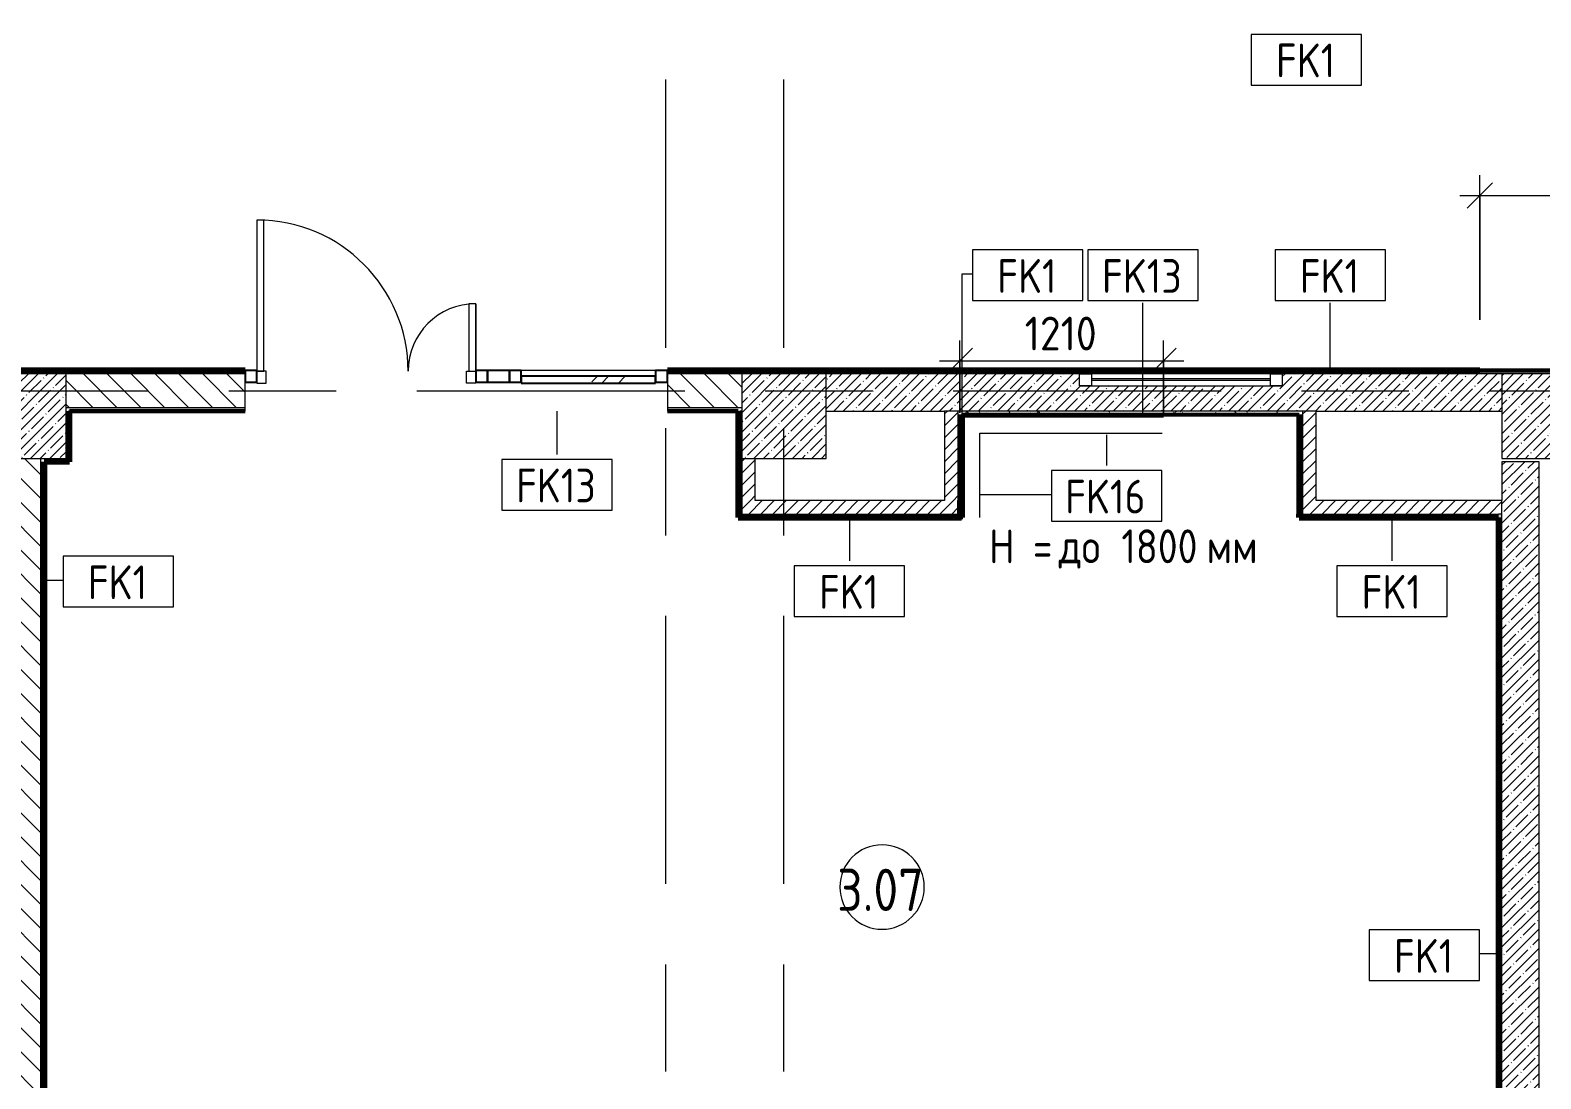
# Model space of a CAD drawing. Header units: millimetres. Extents: x 35524 to 235479, y -8553 to 29000.
# Drawn here: x 56698 to 65640, y 3726 to 9935 of the extents above; entities that cross this region are included whole.
import ezdxf

# ---------------------------------------------------------------- set-up
doc = ezdxf.new("R2010")
doc.units = ezdxf.units.MM
doc.linetypes.add('Осевая', pattern=[3175, 635, -476.25, 1587.5, -476.25])
for name, color, linetype, lineweight in [('A-ANNO-DIMS', 7, 'Continuous', 9), ('A-ANNO-DIMS-100', 7, 'Continuous', 9), ('A-AREA-IDEN', 7, 'Continuous', 9), ('A-DETL-2', 7, 'Continuous', 13), ('A-DETL-GENF', 7, 'Continuous', 9), ('A-DOOR', 7, 'Continuous', 9), ('A-GLAZ', 7, 'Continuous', 9), ('A-GLAZ-1', 7, 'Continuous', 13), ('A-GLAZ-CURT', 7, 'Continuous', 9), ('A-GLAZ-CURT-1', 7, 'Continuous', 25), ('A-GLAZ-CWMG', 7, 'Continuous', 9), ('A-GLAZ-CWMG-1', 7, 'Continuous', 25), ('A-WALL', 7, 'Continuous', 9), ('A-WALL-IDEN', 7, 'Continuous', 9), ('I-WALL', 7, 'Continuous', 9), ('S-COLS', 7, 'Continuous', 9), ('Оси-2', 7, 'Осевая', 9)]:
    doc.layers.add(name, color=color, linetype=linetype, lineweight=lineweight)
for name, color, linetype, lineweight, true_color in [('A-WALL-3', 7, 'Continuous', 9, 0xff80c0), ('A-WALL-4', 5, 'Continuous', 9, 0x0000ff), ('G-ANNO-TEXT-1', 7, 'Continuous', 9, 0x3c3c3c), ('I-WALL-11', 7, 'Continuous', 53, 0xff80c0), ('I-WALL-21', 1, 'Continuous', 53, 0xff0000), ('I-WALL-3', 1, 'Continuous', 9, 0xff0000), ('I-WALL-4', 7, 'Continuous', 9, 0xc0c0c0), ('I-WALL-6', 5, 'Continuous', 53, 0x0000ff), ('I-WALL-8', 7, 'Continuous', 80, 0xff80c0)]:
    doc.layers.add(name, color=color, linetype=linetype, lineweight=lineweight, true_color=true_color)
doc.styles.add('GOST Common_1', font='GOST_Common.ttf', dxfattribs={"width": 0.9, "height": 250})
doc.styles.add('GOST Common_2', font='GOST_Common.ttf', dxfattribs={"width": 0.9, "height": 200})
doc.styles.add('ISOCPEUR', font='isocpeur.ttf', dxfattribs={"width": 0.9, "height": 250})
doc.styles.add('ISOCPEUR_1', font='isocpeur.ttf', dxfattribs={"width": 0.9, "height": 200})
doc.dimstyles.new('ISO-2_0_0_9К_Средний_округл2', dxfattribs={"dimscale": 304.8, "dimtxt": 199.196235, "dimasz": 0.492126, "dimexe": 0.393701, "dimexo": 0, "dimgap": 0, "dimtad": 1, "dimdec": 0, "dimrnd": 10, "dimzin": 0, "dimdsep": 46, "dimtxsty": 'ISOCPEUR_1', "dimblk1": 'OBLIQUE', "dimblk2": 'OBLIQUE', "dimsah": 1, "dimcen": 0.09, "dimdle": 0.393701, "dimazin": 0, "dimtfac": 1, "dimtdec": 4, "dimtix": 1, "dimtmove": 0, "dimatfit": 3, "dimfxl": 1, "dimtvp": 1, "dimtolj": 1, "dimtzin": 0, "dimarcsym": 2})
doc.dimstyles.new('ISO-2_5_0_9К_БОЛЬШОЙ_1', dxfattribs={"dimscale": 304.8, "dimtxt": 248.995294, "dimasz": 0.492126, "dimexe": 0.393701, "dimexo": 0.984252, "dimgap": 0, "dimtad": 1, "dimdec": 0, "dimrnd": 10, "dimzin": 0, "dimdsep": 46, "dimtxsty": 'ISOCPEUR', "dimblk1": 'OBLIQUE', "dimblk2": 'OBLIQUE', "dimsah": 1, "dimcen": 0.09, "dimdle": 0.393701, "dimazin": 0, "dimtfac": 1, "dimtdec": 4, "dimtix": 1, "dimtmove": 0, "dimatfit": 3, "dimfxl": 1, "dimtvp": 1, "dimtolj": 1, "dimtzin": 0, "dimarcsym": 2})
pattern_1 = [(45, (0, 0), (-57.02463, 57.02463), []), (45, (57.025, 0), (-57.02463, 57.02463), [100.806, -20.161, 3.353, -16.808])]
pattern_2 = [(135, (0, 0), (-70.71068, -70.71068), [])]
pattern_3 = [(45, (0, 0), (-35.35534, 35.35534), [])]
pattern_4 = [(0, (0, 0), (121.92, 30.48), [10.058, -81.382, 10.058, -81.382, -487.68]), (0, (0, 0), (121.92, 30.48), [-182.88, 10.058, -172.822, 10.058, -81.382, -213.36]), (0, (0, 0), (121.92, 30.48), [-457.2, 10.058, -50.902, 10.058, -142.342]), (120, (45.72, 15.24), (-87.356454, 90.345817), [10.058, -81.382, 10.058, -81.382, -487.68]), (120, (45.72, 15.24), (-87.356454, 90.345817), [-182.88, 10.058, -172.822, 10.058, -81.382, -213.36]), (120, (45.72, 15.24), (-87.356454, 90.345817), [-457.2, 10.058, -50.902, 10.058, -142.342]), (240, (60.96, 76.2), (-34.563546, -120.825817), [10.058, -81.382, 10.058, -81.382, -487.68]), (240, (60.96, 76.2), (-34.563546, -120.825817), [-182.88, 10.058, -172.822, 10.058, -81.382, -213.36]), (240, (60.96, 76.2), (-34.563546, -120.825817), [-457.2, 10.058, -50.902, 10.058, -142.342])]

# ---------------------------------------------------------------- blocks, each defined once
blk = doc.blocks.new('BSC_Колонна _Прямоугольная - 500х500-V4-План отделки стен 3 этажа в осях 12-23')
at = {"layer": 'S-COLS'}
h = blk.add_hatch(dxfattribs=at)
h.set_pattern_fill('FP_5', color=256, style=0, pattern_type=2)
h.set_pattern_definition([(45, (-61160, -7650), (-57.02463, 57.02463), []), (45, (-61102.975, -7650), (-57.02463, 57.02463), [100.806, -20.161, 3.353, -16.808])])
h.paths.add_polyline_path([(-250, -250), (250, -250), (250, 250), (-250, 250)])
for p, q in [((250, 250), (-250, 250)), ((-250, 250), (-250, -250)), ((250, -250), (250, 250)), ((-250, -250), (250, -250))]:
    blk.add_line(p, q, dxfattribs=at)
blk = doc.blocks.new('BSC_Колонна _Прямоугольная - 500х500-V13-План отделки стен 3 этажа в осях 12-23')
at = {"layer": 'S-COLS'}
h = blk.add_hatch(dxfattribs=at)
h.set_pattern_fill('FP_14', color=256, style=0, pattern_type=2)
h.set_pattern_definition([(45, (-65660, -7650), (-57.02463, 57.02463), []), (45, (-65602.975, -7650), (-57.02463, 57.02463), [100.806, -20.161, 3.353, -16.808])])
h.paths.add_polyline_path([(-250, -250), (250, -250), (250, 22), (220, 22), (220, 30), (250, 30), (250, 250), (-250, 250), (-250, 30)])
for p, q in [((220, 250), (-250, 250)), ((-250, 250), (-250, -250)), ((250, -250), (250, 22)), ((-250, -250), (250, -250))]:
    blk.add_line(p, q, dxfattribs=at)
blk = doc.blocks.new('BSC_Колонна _Прямоугольная - 500х500-V17-План отделки стен 3 этажа в осях 12-23')
at = {"layer": 'S-COLS'}
h = blk.add_hatch(dxfattribs=at)
h.set_pattern_fill('FP_26', color=256, style=0, pattern_type=2)
h.set_pattern_definition([(45, (-56660, -7650), (-57.02463, 57.02463), []), (45, (-56602.975, -7650), (-57.02463, 57.02463), [100.806, -20.161, 3.353, -16.808])])
h.paths.add_polyline_path([(-250, -250), (250, -250), (250, 250), (-250, 250)])
for p, q in [((250, 250), (-250, 250)), ((-250, 250), (-250, -250)), ((250, -250), (250, 250)), ((-250, -250), (250, -250))]:
    blk.add_line(p, q, dxfattribs=at)
blk = doc.blocks.new('Прямоугольный импост - 50 x 70 мм-31700031-План отделки стен 3 этажа в осях 12-23')
at = {"layer": 'A-GLAZ-CWMG-1'}
for p, q in [((-70, 35), (0, 35)), ((-70, -35), (-70, 35)), ((0, 35), (0, -35)), ((0, -35), (-70, -35))]:
    blk.add_line(p, q, dxfattribs=at)
blk = doc.blocks.new('Дверь_Витражная_остекление_ - ДВН_ДАО_Главный вход_1200 в свету-31742133-План отделки стен 3 этажа в осях 12-23')
at = {"layer": 'A-DETL-GENF'}
for p, q in [((-607.5, 925), (-647.5, 925)), ((-647.5, 925), (-647.5, 35)), ((-607.5, 30), (-607.5, 925)), ((647.5, 430), (607.5, 430)), ((607.5, 430), (607.5, 30)), ((647.5, 35), (647.5, 430)), ((-647.5, 30), (-607.5, 30)), ((-592.5, 30), (-647.5, 30)), ((-592.5, -40), (-592.5, 30)), ((592.5, -40), (592.5, 30)), ((592.5, 30), (647.5, 30)), ((607.5, 30), (647.5, 30)), ((-647.5, -35), (-647.5, -40)), ((-647.5, -40), (-592.5, -40)), ((647.5, -40), (592.5, -40)), ((647.5, -35), (647.5, -40))]:
    blk.add_line(p, q, dxfattribs=at)
at = {"layer": 'A-DOOR'}
for p, q in [((-647.5, 925), (-647.5, 35)), ((647.5, 430), (647.5, 35))]:
    blk.add_line(p, q, dxfattribs=at)
for centre, radius, start, end in [((-647.5, 30), 895, 360, 90), ((647.5, 30), 400, 90, 180)]:
    blk.add_arc(centre, radius, start, end, dxfattribs=at)
blk = doc.blocks.new('Системная панель - Стемалит - 40мм-32257327-План отделки стен 3 этажа в осях 12-23')
at = {"layer": 'A-GLAZ-CURT-1'}
for p, q in [((65, 35), (-65, 35)), ((-65, 35), (-65, -35)), ((65, -35), (65, 35)), ((-65, -35), (65, -35))]:
    blk.add_line(p, q, dxfattribs=at)
blk = doc.blocks.new('Прямоугольный импост - 50 x 70 мм-31687886-План отделки стен 3 этажа в осях 12-23')
at = {"layer": 'A-GLAZ-CWMG-1'}
for p, q in [((-35, 35), (35, 35)), ((-35, -35), (-35, 35)), ((35, 35), (35, -35)), ((35, -35), (-35, -35))]:
    blk.add_line(p, q, dxfattribs=at)
blk = doc.blocks.new('Прямоугольный импост - 50 x 70 мм-31701779-План отделки стен 3 этажа в осях 12-23')
at = {"layer": 'A-GLAZ-CWMG-1'}
for p, q in [((0, 35), (-70, 35)), ((-70, 35), (-70, -35)), ((0, -35), (0, 35)), ((-70, -35), (0, -35))]:
    blk.add_line(p, q, dxfattribs=at)
blk = doc.blocks.new('Системная панель - Стекло - 40мм-V101-План отделки стен 3 этажа в осях 12-23')
at = {"layer": 'A-GLAZ-CURT'}
h = blk.add_hatch(dxfattribs=at)
h.set_pattern_fill('FP_74', color=256, style=0, pattern_type=2)
h.set_pattern_definition([(45, (-60102.5, -7785.72), (-282.8427, 282.8427), [200, -600]), (45, (-60302.5, -7885.72), (-282.8427, 282.8427), [600, -200]), (45, (-59902.5, -7985.72), (-282.8427, 282.8427), [200, -600])])
h.paths.add_polyline_path([(397.5, -40), (397.5, 0), (-397.5, 0), (-397.5, -40)])
at = {"layer": 'A-GLAZ-CURT-1'}
for p, q in [((397.5, 0), (-397.5, 0)), ((-397.5, 0), (-397.5, -40)), ((397.5, -40), (397.5, 0)), ((-397.5, -40), (397.5, -40))]:
    blk.add_line(p, q, dxfattribs=at)
blk = doc.blocks.new('Прямоугольный импост - 50 x 70 мм-31702100-План отделки стен 3 этажа в осях 12-23')
at = {"layer": 'A-GLAZ-CWMG-1'}
for p, q in [((-35, 35), (35, 35)), ((-35, -35), (-35, 35)), ((35, 35), (35, -35)), ((35, -35), (-35, -35))]:
    blk.add_line(p, q, dxfattribs=at)
blk = doc.blocks.new('Прямоугольный импост - 50 x 70 мм-31720914-План отделки стен 3 этажа в осях 12-23')
at = {"layer": 'A-GLAZ-CWMG'}
blk.add_line((42060, 7920), (41265, 7920), dxfattribs=at)
blk = doc.blocks.new('120_Окно_СКБ_1Ст - 120_Окно_СКБ_1Ст 400х1200 EI30-24228621-План отделки стен 3 этажа в осях 12-23')
at = {"layer": 'A-GLAZ'}
for p, q in [((600, 110), (-600, 110)), ((-600, 40), (600, 40)), ((530, 80), (-530, 80)), ((530, 70), (-530, 70))]:
    blk.add_line(p, q, dxfattribs=at)
at = {"layer": 'A-GLAZ-1'}
for p, q in [((-600, 40), (-600, 110)), ((-600, 110), (-530, 110)), ((-530, 110), (-530, 40)), ((530, 40), (530, 110)), ((530, 110), (600, 110)), ((600, 110), (600, 40)), ((-530, 40), (-600, 40)), ((600, 40), (530, 40))]:
    blk.add_line(p, q, dxfattribs=at)
blk = doc.blocks.new('Марка_Помещения - Номер-25198446-План отделки стен 3 этажа в осях 12-23')
at = {"layer": 'A-AREA-IDEN'}
for start, end in [(360, 180), (180, 360)]:
    blk.add_arc((0, 0), 2.5, start, end, dxfattribs=at)
blk = doc.blocks.new('М_стена_0001 - Типоразмер_без рамки-25382661-План отделки стен 3 этажа в осях 12-23')
at = {"layer": 'A-WALL-IDEN'}
for p, q in [((3.258, 1.523), (-3.273, 1.523)), ((-3.273, 1.523), (-3.273, -1.477)), ((3.258, -1.477), (3.258, 1.523)), ((-3.273, -1.477), (3.258, -1.477))]:
    blk.add_line(p, q, dxfattribs=at)
blk = doc.blocks.new('DIMBLOCK2-План отделки стен 3 этажа в осях 12-23')
at = {"layer": 'A-ANNO-DIMS-100'}
for p, q in [((65280, 8221), (65280, 9077.1)), ((72080, 8221), (72080, 9077.1)), ((65160, 8957.1), (72080, 8957.1)), ((65280, 8957.1), (65280, 8221)), ((72080, 8957.1), (72080, 8221))]:
    blk.add_line(p, q, dxfattribs=at)
at = {"layer": 'A-ANNO-DIMS-100', "lineweight": 20}
for p, q in [((65280, 8957.1), (65355, 9032.1)), ((72080, 8957.1), (72155, 9032.1)), ((65280, 8957.1), (65205, 8882.1)), ((72080, 8957.1), (72005, 8882.1))]:
    blk.add_line(p, q, dxfattribs=at)
at = {"layer": 'A-ANNO-DIMS-100', "color": 0, "insert": (68364, 9283.7), "char_height": 250, "width": 758.478, "attachment_point": 1, "line_spacing_factor": 1.149209, "style": 'ISOCPEUR'}
blk.add_mtext('6800', dxfattribs=at)
blk = doc.blocks.new('_Oblique')
at = {"color": 0, "linetype": 'ByBlock', "lineweight": -2}
blk.add_line((-0.5, -0.5), (0.5, 0.5), dxfattribs=at)
blk = doc.blocks.new('DIMBLOCK37-План отделки стен 3 этажа в осях 12-23')
at = {"layer": 'A-ANNO-DIMS-100'}
for p, q in [((62200, 7670), (62200, 8097.6)), ((63406.2, 7660), (63406.2, 8097.6)), ((62080, 7977.6), (63526.2, 7977.6)), ((62200, 7977.6), (62200, 7670)), ((63406.2, 7977.6), (63406.2, 7660))]:
    blk.add_line(p, q, dxfattribs=at)
at = {"layer": 'A-ANNO-DIMS-100', "lineweight": 20}
for p, q in [((62200, 7977.6), (62275, 8052.6)), ((63406.2, 7977.6), (63481.2, 8052.6)), ((62200, 7977.6), (62125, 7902.6)), ((63406.2, 7977.6), (63331.2, 7902.6))]:
    blk.add_line(p, q, dxfattribs=at)
at = {"layer": 'A-ANNO-DIMS-100', "color": 0, "insert": (62584.8, 8238.9), "char_height": 200, "width": 524.039, "attachment_point": 1, "line_spacing_factor": 1.149209, "style": 'ISOCPEUR_1'}
blk.add_mtext('1210', dxfattribs=at)

msp = doc.modelspace()

# ---------------------------------------------------------------- hatches: boundary and pattern name
at = {"layer": 'I-WALL'}
h = msp.add_hatch(dxfattribs=at)
h.set_pattern_fill('FP_71', color=256, style=0, pattern_type=2)
h.set_pattern_definition(pattern_4)
h.paths.add_polyline_path([(71860, 7900), (72250, 7900), (72250, 7908), (72305, 7908), (72305, 7920), (71660, 7920), (71660, 7908), (71690, 7908), (71690, 7900), (71813.7, 7900)])
h.paths.add_polyline_path([(70680, 7900), (70680, 7908), (70710, 7908), (70710, 7920), (69360, 7920), (69360, 7908), (69390, 7908), (69390, 7900), (70357.1, 7900)])
h.paths.add_polyline_path([(74100, 7900), (74100, 7920), (73705, 7920), (73705, 7908), (73760, 7908), (73760, 7900)])
h.paths.add_polyline_path([(61618, 7900), (65880, 7900), (65880, 7908), (65910, 7908), (65910, 7920), (60470, 7920), (60470, 7900), (61410, 7900)])
h.paths.add_polyline_path([(67444.1, 7900), (68230, 7900), (68230, 7908), (68260, 7908), (68260, 7920), (66860, 7920), (66860, 7908), (66890, 7908), (66890, 7900)])
h.paths.add_polyline_path([(50859.9, 7900), (57970, 7900), (57970, 7920), (50859.9, 7920)])
h.paths.add_polyline_path([(48359.9, 7900), (48359.9, 7920), (42130, 7920), (42130, 7900), (47910, 7900)])
h.paths.add_polyline_path([(39630, 7900), (39630, 7920), (38760, 7920), (38760, 7900), (39041.8, 7900)])
h = msp.add_hatch(dxfattribs=at)
h.set_pattern_fill('FP_21', color=256, style=0, pattern_type=2)
h.set_pattern_definition(pattern_2)
h.paths.add_polyline_path([(60910, 7700), (60910, 7900), (60470, 7900), (60470, 7700), (60890, 7700)])
h.paths.add_polyline_path([(56910, 7700), (57970, 7700), (57970, 7900), (56910, 7900)])
h = msp.add_hatch(dxfattribs=at)
h.set_pattern_fill('FP_17', color=256, style=0, pattern_type=2)
h.set_pattern_definition(pattern_1)
h.paths.add_polyline_path([(64210, 7680), (65410, 7680), (65410, 7900), (64110, 7900), (64110, 7830), (62910, 7830), (62910, 7900), (61410, 7900), (61410, 7680), (64110, 7680)])
h = msp.add_hatch(dxfattribs=at)
h.set_pattern_fill('FP_71', color=256, style=0, pattern_type=2)
h.set_pattern_definition(pattern_4)
h.paths.add_polyline_path([(56910, 7380), (56930, 7380), (56930, 7700), (56910, 7700), (56910, 7400)])
h = msp.add_hatch(dxfattribs=at)
h.set_pattern_fill('FP_71', color=256, style=0, pattern_type=2)
h.set_pattern_definition(pattern_4)
h.paths.add_polyline_path([(60890, 7680), (60890, 7700), (60470, 7700), (60470, 7680), (60889, 7680)])
h.paths.add_polyline_path([(56930, 7680), (57970, 7680), (57970, 7700), (56930, 7700)])
h = msp.add_hatch(dxfattribs=at)
h.set_pattern_fill('FP_71', color=256, style=0, pattern_type=2)
h.set_pattern_definition(pattern_4)
h.paths.add_polyline_path([(60910, 7070), (60910, 7700), (60890, 7700), (60890, 7070)])
h = msp.add_hatch(dxfattribs=at)
h.set_pattern_fill('FP_37', color=256, style=0, pattern_type=2)
h.set_pattern_definition(pattern_3)
h.paths.add_polyline_path([(62190, 7150), (62190, 7680), (62110, 7680), (62110, 7150)])
h = msp.add_hatch(dxfattribs=at)
h.set_pattern_fill('FP_71', color=256, style=0, pattern_type=2)
h.set_pattern_definition(pattern_4)
h.paths.add_polyline_path([(62190, 7660), (64210, 7660), (64210, 7680), (62190, 7680)])
h = msp.add_hatch(dxfattribs=at)
h.set_pattern_fill('FP_71', color=256, style=0, pattern_type=2)
h.set_pattern_definition(pattern_4)
h.paths.add_polyline_path([(62190, 7050), (62210, 7050), (62210, 7660), (62190, 7660), (62190, 7070)])
h = msp.add_hatch(dxfattribs=at)
h.set_pattern_fill('FP_71', color=256, style=0, pattern_type=2)
h.set_pattern_definition(pattern_4)
h.paths.add_polyline_path([(64230, 7070), (64230, 7680), (64210, 7680), (64210, 7070)])
h = msp.add_hatch(dxfattribs=at)
h.set_pattern_fill('FP_37', color=256, style=0, pattern_type=2)
h.set_pattern_definition(pattern_3)
h.paths.add_polyline_path([(64310, 7070), (64310, 7680), (64230, 7680), (64230, 7070)])
h = msp.add_hatch(dxfattribs=at)
h.set_pattern_fill('FP_21', color=256, style=0, pattern_type=2)
h.set_pattern_definition(pattern_2)
h.paths.add_polyline_path([(56560.7, 400), (56760.7, 400), (56760.7, 7400), (56560.7, 7400), (56560.7, 420)])
h = msp.add_hatch(dxfattribs=at)
h.set_pattern_fill('FP_71', color=256, style=0, pattern_type=2)
h.set_pattern_definition(pattern_4)
h.paths.add_polyline_path([(56780.7, 7380), (56910, 7380), (56910, 7400), (56760.7, 7400), (56760.7, 7380)])
h = msp.add_hatch(dxfattribs=at)
h.set_pattern_fill('FP_71', color=256, style=0, pattern_type=2)
h.set_pattern_definition(pattern_4)
h.paths.add_polyline_path([(56760.7, 400), (56780.7, 400), (56780.7, 7380), (56760.7, 7380), (56760.7, 1304.3)])
h = msp.add_hatch(dxfattribs=at)
h.set_pattern_fill('FP_37', color=256, style=0, pattern_type=2)
h.set_pattern_definition(pattern_3)
h.paths.add_polyline_path([(60990, 7150), (60990, 7400), (60910, 7400), (60910, 7150)])
h = msp.add_hatch(dxfattribs=at)
h.set_pattern_fill('FP_17', color=256, style=0, pattern_type=2)
h.set_pattern_definition(pattern_1)
h.paths.add_polyline_path([(65410, 400), (65630, 400), (65630, 7380), (65410, 7380), (65410, 1304.3)])
h = msp.add_hatch(dxfattribs=at)
h.set_pattern_fill('FP_71', color=256, style=0, pattern_type=2)
h.set_pattern_definition(pattern_4)
h.paths.add_polyline_path([(61618, 7050), (62190, 7050), (62190, 7070), (60890, 7070), (60890, 7050)])
h = msp.add_hatch(dxfattribs=at)
h.set_pattern_fill('FP_37', color=256, style=0, pattern_type=2)
h.set_pattern_definition(pattern_3)
h.paths.add_polyline_path([(61618, 7070), (62190, 7070), (62190, 7150), (60910, 7150), (60910, 7070)])
h = msp.add_hatch(dxfattribs=at)
h.set_pattern_fill('FP_71', color=256, style=0, pattern_type=2)
h.set_pattern_definition(pattern_4)
h.paths.add_polyline_path([(64531, 7050), (65390, 7050), (65390, 7070), (64210, 7070), (64210, 7050)])
h = msp.add_hatch(dxfattribs=at)
h.set_pattern_fill('FP_37', color=256, style=0, pattern_type=2)
h.set_pattern_definition(pattern_3)
h.paths.add_polyline_path([(65410, 7070), (65410, 7150), (64310, 7150), (64310, 7070), (65390, 7070)])
h = msp.add_hatch(dxfattribs=at)
h.set_pattern_fill('FP_71', color=256, style=0, pattern_type=2)
h.set_pattern_definition(pattern_4)
h.paths.add_polyline_path([(65390, 140), (65410, 140), (65410, 7070), (65390, 7070), (65390, 141)])
at = {"layer": 'I-WALL-3'}
for points in [[(62210, 7050), (62218, 7050), (62218, 7660), (62210, 7659), (62210, 7070)], [(63406.2, 7652), (63406.2, 7660), (62218, 7660), (62218, 7652)]]:
    msp.add_hatch(color=256, dxfattribs=at).paths.add_polyline_path(points)

# ---------------------------------------------------------------- linework, layer by layer
at = {"layer": 'A-DETL-2'}
for p, q in [((62319, 7049), (62319, 7549)), ((62319, 7549), (63399, 7549))]:
    msp.add_line(p, q, dxfattribs=at)
at = {"layer": 'A-WALL'}
for p, q in [((62910, 7900), (61410, 7900)), ((65410, 7900), (64110, 7900)), ((57970, 7700), (56910, 7700)), ((60910, 7700), (60470, 7700)), ((56930, 7679), (56930, 7680)), ((60889, 7680), (60890, 7680)), ((60890, 7680), (60890, 7070)), ((64310, 7680), (62110, 7680)), ((62190, 7680), (62190, 7150)), ((64209, 7660), (64210, 7660)), ((64210, 7660), (64210, 7070)), ((56780.7, 7380), (56910, 7380)), ((56780.7, 7379), (56780.7, 7380)), ((60910, 7400), (60910, 7150)), ((65410, 7070), (65390, 7070)), ((65410, 400), (65410, 7150)), ((65390, 7050), (65390, 141))]:
    msp.add_line(p, q, dxfattribs=at)
at = {"layer": 'A-WALL-3'}
for p, q in [((65280, 7920), (65280, 7921)), ((56930, 7679), (56930, 7380)), ((56931, 7679), (56930, 7679)), ((60889, 7680), (60889, 7679)), ((56780.7, 7379), (56780.7, 420))]:
    msp.add_line(p, q, dxfattribs=at)
at = {"layer": 'A-WALL-4'}
for p, q in [((64209, 7660), (62210, 7660)), ((62210, 7660), (62210, 7659)), ((64209, 7659), (64209, 7660))]:
    msp.add_line(p, q, dxfattribs=at)
at = {"layer": 'A-WALL-IDEN'}
for p, q in [((62213.8, 8491.9), (62275.5, 8491.9)), ((62213.8, 7457), (62213.8, 8491.9)), ((63284.7, 7641.8), (63284.7, 8319.9)), ((64393.5, 7920.5), (64393.5, 8319.9)), ((59816.1, 7679.5), (59816.1, 7423.7)), ((63069.5, 7538.4), (63069.5, 7357.9)), ((62315.2, 7185.9), (62743, 7185.9)), ((61547.2, 7049.5), (61547.2, 6793.7)), ((64759.2, 7049.5), (64759.2, 6793.7)), ((56781.2, 6678.4), (56892.2, 6678.4)), ((65389.5, 4465.8), (65277, 4465.8))]:
    msp.add_line(p, q, dxfattribs=at)
at = {"layer": 'I-WALL-11'}
msp.add_line((62218, 7049), (62211, 7049), dxfattribs=at)
at = {"layer": 'I-WALL-21'}
for p, q in [((63406.2, 7652), (62218, 7652)), ((62218, 7652), (62218, 7049)), ((63406.2, 7659), (63406.2, 7652))]:
    msp.add_line(p, q, dxfattribs=at)
at = {"layer": 'I-WALL-4'}
for p, q in [((57970, 7900), (56910, 7900)), ((57970, 7680), (57970, 7920)), ((60470, 7920), (60470, 7680)), ((60910, 7900), (60470, 7900)), ((61410, 7680), (62110, 7680)), ((62110, 7680), (62110, 7150)), ((64230, 7680), (64230, 7070)), ((64310, 7150), (64310, 7680)), ((64310, 7680), (65410, 7680)), ((56760.7, 400), (56760.7, 7400)), ((60990, 7150), (60990, 7400)), ((65410, 7380), (65410, 7150)), ((65630, 7380), (65410, 7380)), ((65630, 400), (65630, 7380)), ((60910, 7150), (60910, 7070)), ((60910, 7070), (62190, 7070)), ((62110, 7150), (60990, 7150)), ((62190, 7070), (62190, 7150)), ((64230, 7070), (65390, 7070)), ((65410, 7150), (64310, 7150))]:
    msp.add_line(p, q, dxfattribs=at)
at = {"layer": 'I-WALL-6'}
for p, q in [((65910, 7921), (65280, 7921)), ((65280, 7920), (65910, 7920)), ((57970, 7680), (56930, 7680)), ((56931, 7679), (57970, 7679)), ((57970, 7679), (57970, 7680)), ((60889, 7680), (60470, 7680)), ((60470, 7680), (60470, 7679)), ((60470, 7679), (60889, 7679)), ((62211, 7659), (64209, 7659))]:
    msp.add_line(p, q, dxfattribs=at)
at = {"layer": 'I-WALL-8'}
for p, q in [((57970, 7921), (50860, 7921)), ((50860, 7920), (57970, 7920)), ((57970, 7920), (57970, 7921)), ((65280, 7921), (60470, 7921)), ((60470, 7921), (60470, 7920)), ((60470, 7920), (65280, 7920)), ((56931, 7379), (56931, 7679)), ((60889, 7679), (60889, 7049)), ((62210, 7659), (62210, 7050)), ((62211, 7659), (62210, 7659)), ((62211, 7049), (62211, 7659)), ((64209, 7659), (64209, 7049)), ((56931, 7379), (56780.7, 7379)), ((56781.7, 421), (56781.7, 7379)), ((56930, 7380), (56910, 7380)), ((60890, 7050), (60890, 7070)), ((64210, 7050), (64210, 7070)), ((60889, 7049), (62211, 7049)), ((62210, 7050), (60890, 7050)), ((64209, 7049), (65389, 7049)), ((65390, 7050), (64210, 7050)), ((65389, 7049), (65389, 141))]:
    msp.add_line(p, q, dxfattribs=at)
at = {"layer": 'Оси-2'}
for p, q in [((60460, 593.7), (60460, 24898.1)), ((61160, 593.7), (61160, 24898.1)), ((38824.4, 7800), (82060, 7800))]:
    msp.add_line(p, q, dxfattribs=at)

# ---------------------------------------------------------------- block references
at = {"layer": 'A-AREA-IDEN', "xscale": 99.99999999999993, "yscale": 99.99999999999993, "zscale": 99.99999999999993}
msp.add_blockref('Марка_Помещения - Номер-25198446-План отделки стен 3 этажа в осях 12-23', (61740.6, 4861.5), dxfattribs=at)
at = {"layer": 'A-DOOR'}
msp.add_blockref('Дверь_Витражная_остекление_ - ДВН_ДАО_Главный вход_1200 в свету-31742133-План отделки стен 3 этажа в осях 12-23', (58687.5, 7885.7), dxfattribs=at)
at = {"layer": 'A-GLAZ'}
msp.add_blockref('120_Окно_СКБ_1Ст - 120_Окно_СКБ_1Ст 400х1200 EI30-24228621-План отделки стен 3 этажа в осях 12-23', (63510, 7790), dxfattribs=at)
at = {"layer": 'A-GLAZ-CURT'}
for name, p in [('Системная панель - Стемалит - 40мм-32257327-План отделки стен 3 этажа в осях 12-23', (59470, 7885.7)), ('Системная панель - Стекло - 40мм-V101-План отделки стен 3 этажа в осях 12-23', (60002.5, 7885.7))]:
    msp.add_blockref(name, p, dxfattribs=at)
at = {"layer": 'A-GLAZ-CWMG', "rotation": 180}
msp.add_blockref('Прямоугольный импост - 50 x 70 мм-31701779-План отделки стен 3 этажа в осях 12-23', (57970, 7885.7), dxfattribs=at)
at = {"layer": 'A-GLAZ-CWMG', "extrusion": (0, 0, -1), "rotation": 180}
for name, p in [('Прямоугольный импост - 50 x 70 мм-31687886-План отделки стен 3 этажа в осях 12-23', (-59370, 7885.7)), ('Прямоугольный импост - 50 x 70 мм-31702100-План отделки стен 3 этажа в осях 12-23', (-59570, 7885.7)), ('Прямоугольный импост - 50 x 70 мм-31700031-План отделки стен 3 этажа в осях 12-23', (-60470, 7885.7))]:
    msp.add_blockref(name, p, dxfattribs=at)
at = {"layer": 'A-GLAZ-CWMG'}
msp.add_blockref('Прямоугольный импост - 50 x 70 мм-31720914-План отделки стен 3 этажа в осях 12-23', (18340, 0.7), dxfattribs=at)
at = {"layer": 'A-WALL-IDEN', "xscale": 99.99999999999993, "yscale": 99.99999999999993, "zscale": 99.99999999999993}
for p in [(64252.9, 9758), (62602.9, 8481.4), (63285.5, 8481.4), (64394.3, 8481.4), (59816.8, 7241.2), (63070.3, 7175.4), (57219.5, 6667.9), (61548, 6611.2), (64759.9, 6611.2), (64951.2, 4455.4)]:
    msp.add_blockref('М_стена_0001 - Типоразмер_без рамки-25382661-План отделки стен 3 этажа в осях 12-23', p, dxfattribs=at)
at = {"layer": 'S-COLS'}
for name, p in [('BSC_Колонна _Прямоугольная - 500х500-V17-План отделки стен 3 этажа в осях 12-23', (56660, 7650)), ('BSC_Колонна _Прямоугольная - 500х500-V4-План отделки стен 3 этажа в осях 12-23', (61160, 7650)), ('BSC_Колонна _Прямоугольная - 500х500-V13-План отделки стен 3 этажа в осях 12-23', (65660, 7650))]:
    msp.add_blockref(name, p, dxfattribs=at)

# ---------------------------------------------------------------- texts
at = {"layer": 'A-AREA-IDEN', "insert": (61474.9, 4970.1), "char_height": 250, "width": 663.797, "attachment_point": 1, "style": 'GOST Common_1'}
msp.add_mtext('3.07', dxfattribs=at)
at = {"layer": 'A-WALL-IDEN', "char_height": 200, "attachment_point": 1, "style": 'GOST Common_2'}
for s, insert, width in [('FK1', (64072.6, 9856), 447.342), ('FK1', (62422.6, 8579.5), 447.342), ('FK13', (63042.7, 8579.5), 598.861), ('FK1', (64214.1, 8579.5), 447.342), ('FK13', (59574.1, 7339.2), 598.861), ('FK16', (62824.8, 7273.4), 606.076), ('FK1', (57039.3, 6765.9), 447.342), ('FK1', (61367.7, 6709.2), 447.342), ('FK1', (64579.7, 6709.2), 447.342), ('FK1', (64771, 4553.4), 447.342)]:
    msp.add_mtext(s, dxfattribs=dict(at, insert=insert, width=width))
at = {"layer": 'G-ANNO-TEXT-1', "char_height": 200, "attachment_point": 1, "style": 'GOST Common_2'}
for s, insert, width in [('H = ', (62375.1, 6979.2), 497.848), (' 1800 ', (63047.8, 6979.2), 743.164), ('до', (62785.8, 6979.2), 317.468), ('мм', (63661, 6979.2), 360.759)]:
    msp.add_mtext(s, dxfattribs=dict(at, insert=insert, width=width))

# ---------------------------------------------------------------- dimensions: what is measured, and where the dimension line sits
at = {"layer": 'A-ANNO-DIMS'}
for base, p1, p2, dimstyle, override, picture, middle in [((72080, 8957.1), (65280, 7921), (72080, 7921), 'ISO-2_5_0_9К_БОЛЬШОЙ_1', {"dimpost": '<>', "dimfxl": 6800}, 'DIMBLOCK2-План отделки стен 3 этажа в осях 12-23', (68680, 9082.1)), ((63406.2, 7977.6), (62200, 7670), (63406.2, 7660), 'ISO-2_0_0_9К_Средний_округл2', {"dimpost": '<>', "dimfxl": 1206.255337}, 'DIMBLOCK37-План отделки стен 3 этажа в осях 12-23', (62803.1, 8077.6))]:
    dim = msp.add_linear_dim(base=base, p1=p1, p2=p2, dimstyle=dimstyle, override=override, dxfattribs=at)
    dim.commit()
    dim.dimension.update_dxf_attribs({"geometry": picture, "text_midpoint": middle})

doc.saveas('drawing.dxf')
